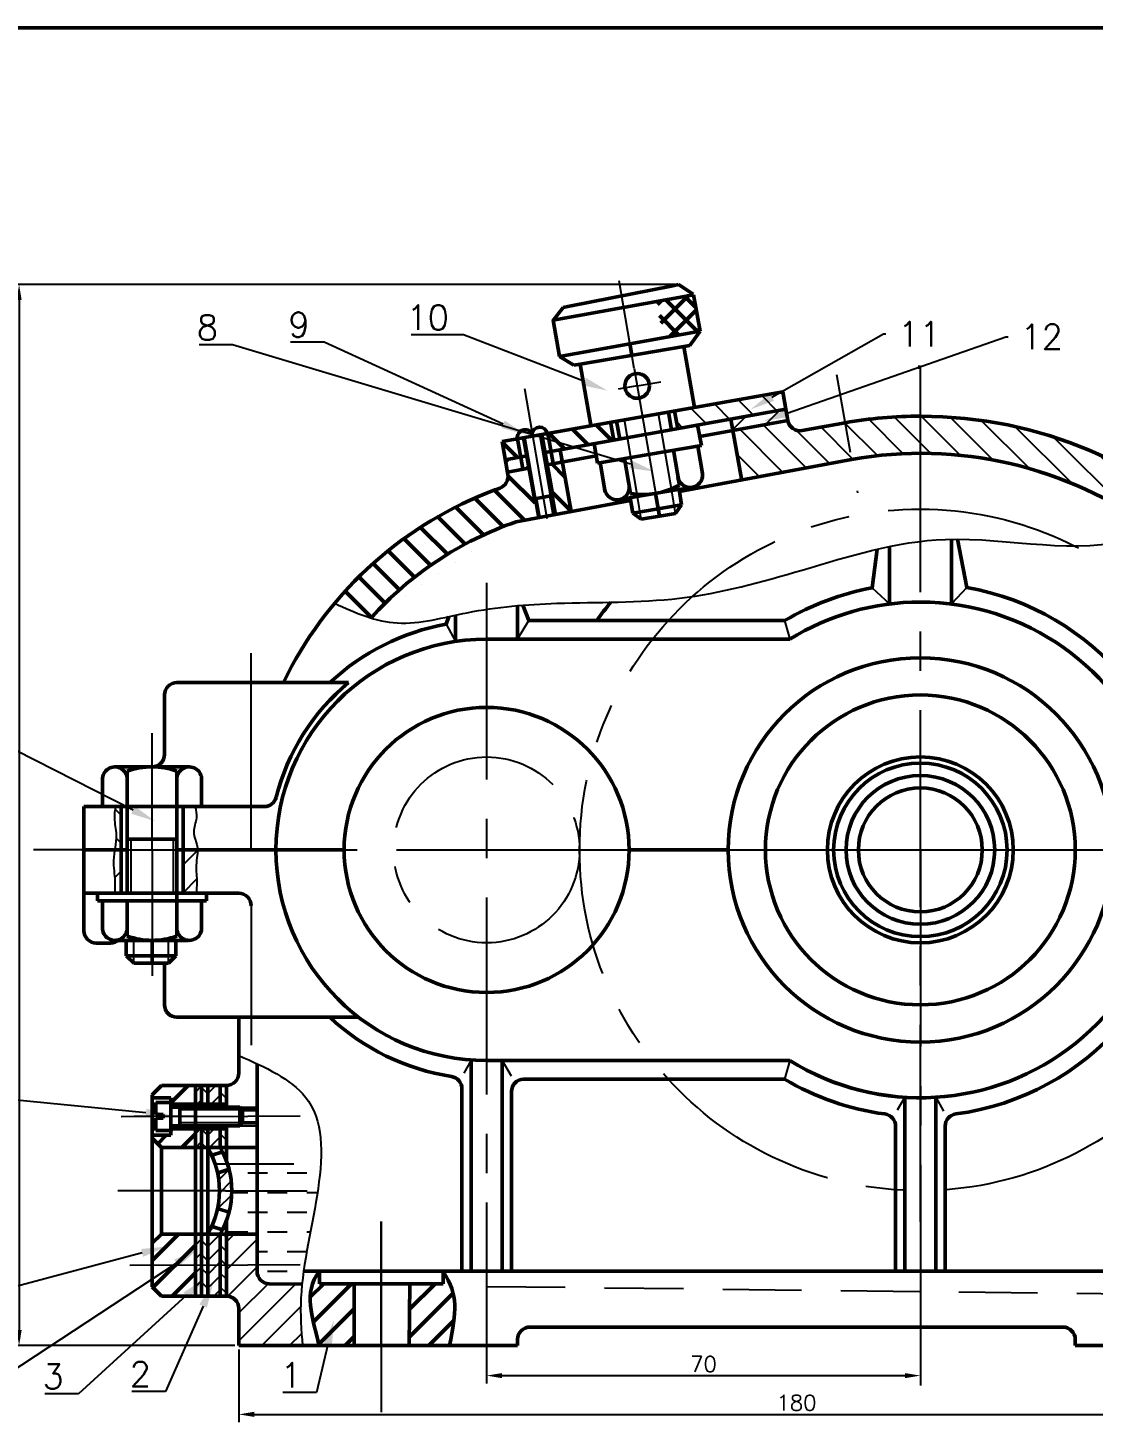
# Model space of a CAD drawing. Header units: millimetres. Extents: x 0 to 3256, y 0 to 1469.
# Drawn here: x 1068.3 to 1240.2, y 625.3 to 850.3 of the extents above; entities that cross this region are included whole.
import ezdxf
from ezdxf import colors
from ezdxf.entities.mleader import LeaderData, LeaderLine
from ezdxf.math import Vec2, Vec3

# ---------------------------------------------------------------- set-up
doc = ezdxf.new("R2010")
doc.units = ezdxf.units.MM
doc.linetypes.add('CENTER', pattern=[50.8, 31.75, -6.35, 6.35, -6.35])
doc.linetypes.add('DASHED', pattern=[19.05, 12.7, -6.35])
doc.layers.add('图层1', color=7, linetype='Continuous', lineweight=50)
doc.layers.add('图层2', color=240, linetype='CENTER')
doc.layers.add('图层3', color=100, linetype='DASHED')
doc.styles.get("Standard").update_dxf_attribs({"font": 'txt', "bigfont": 'gbcbig.shx'})
doc.dimstyles.new('ISO-25', dxfattribs={"dimtxt": 2.5, "dimasz": 2.5, "dimexe": 1.25, "dimexo": 0.625, "dimtad": 1, "dimtxsty": 'Standard', "dimcen": 2.5, "dimadec": 0, "dimazin": 0, "dimtfac": 1, "dimtmove": 0, "dimatfit": 3, "dimfxl": 1, "dimarcsym": 0})
pattern_1 = [(45, (100.4694, -26.6494), (-2.245064, 2.245064), [])]
pattern_2 = [(45, (100.4694, -26.6494), (-1.122532, 1.122532), [])]
pattern_3 = [(135, (100.4694, -26.6494), (-1.122532, -1.122532), [])]
pattern_4 = [(135, (100.4694, -26.6494), (-2.245064, -2.245064), [])]

# ---------------------------------------------------------------- blocks, each defined once
blk = doc.blocks.new('*D7')
at = {"color": 0, "lineweight": -2, "transparency": 16777216}
for p, q in [((1102.3, 637.01), (1102.3, 625.29)), ((1282.3, 637.01), (1282.3, 625.29)), ((1104.8, 626.54), (1279.8, 626.54))]:
    blk.add_line(p, q, dxfattribs=at)
at = {"color": 0, "transparency": 16777216}
for points in [[(1104.8, 626.96), (1104.8, 626.13), (1102.3, 626.54)], [(1279.8, 626.96), (1279.8, 626.13), (1282.3, 626.54)]]:
    blk.add_solid(points, dxfattribs=at)
at = {"layer": 'Defpoints', "color": 0, "transparency": 16777216}
for p in [(1102.3, 637.64), (1282.3, 637.64), (1282.3, 626.54)]:
    blk.add_point(p, dxfattribs=at)
at = {"color": 0, "transparency": 16777216, "insert": (1192.3, 628.42), "char_height": 2.5, "attachment_point": 5}
blk.add_mtext('180', dxfattribs=at)
blk = doc.blocks.new('*D9')
at = {"color": 0, "lineweight": -2, "transparency": 16777216}
for p, q in [((1142.3, 649.01), (1142.3, 631.55)), ((1212.3, 649.01), (1212.3, 631.55)), ((1144.8, 632.8), (1209.8, 632.8))]:
    blk.add_line(p, q, dxfattribs=at)
at = {"color": 0, "transparency": 16777216}
for points in [[(1144.8, 633.21), (1144.8, 632.38), (1142.3, 632.8)], [(1209.8, 633.21), (1209.8, 632.38), (1212.3, 632.8)]]:
    blk.add_solid(points, dxfattribs=at)
at = {"layer": 'Defpoints', "color": 0, "transparency": 16777216}
for p in [(1142.3, 649.64), (1212.3, 649.64), (1212.3, 632.8)]:
    blk.add_point(p, dxfattribs=at)
at = {"color": 0, "transparency": 16777216, "insert": (1177.3, 634.67), "char_height": 2.5, "attachment_point": 5}
blk.add_mtext('70', dxfattribs=at)
blk = doc.blocks.new('*D10')
at = {"color": 0, "lineweight": -2, "transparency": 16777216}
for p, q in [((1172.66, 808.86), (1065.59, 808.86)), ((1066.84, 806.36), (1066.84, 640.14)), ((1101.67, 637.64), (1065.59, 637.64))]:
    blk.add_line(p, q, dxfattribs=at)
at = {"color": 0, "transparency": 16777216}
for points in [[(1066.42, 806.36), (1067.25, 806.36), (1066.84, 808.86)], [(1066.42, 640.14), (1067.25, 640.14), (1066.84, 637.64)]]:
    blk.add_solid(points, dxfattribs=at)
at = {"layer": 'Defpoints', "color": 0, "transparency": 16777216}
for p in [(1173.29, 808.86), (1066.84, 637.64), (1102.3, 637.64)]:
    blk.add_point(p, dxfattribs=at)
at = {"color": 0, "transparency": 16777216, "insert": (1064.96, 723.25), "char_height": 2.5, "attachment_point": 5, "rotation": 90}
blk.add_mtext('170', dxfattribs=at)

msp = doc.modelspace()

# ---------------------------------------------------------------- hatches: boundary and pattern name
h = msp.add_hatch()
h.set_pattern_fill('ANSI31', angle=90)
h.set_pattern_definition(pattern_4)
h.paths.add_polyline_path([(1190.581, 788.75), (1190.097, 791.547), (1172.619, 788.461), (1173.133, 785.606)])
h = msp.add_hatch()
h.set_pattern_fill('ANSI31')
h.set_pattern_definition(pattern_1)
h.paths.add_polyline_path([(1190.581, 788.75), (1181.724, 787.155), (1182.047, 785.317), (1190.893, 786.944)])
h = msp.add_hatch()
h.set_pattern_fill('ANSI31', angle=90)
h.set_pattern_definition(pattern_4)
h.paths.add_polyline_path([(1212.297, 787.636, 0.0436609), (1200.141, 786.572), (1193.226, 785.305, -0.4171777), (1190.895, 786.932), (1190.893, 786.944), (1182.047, 785.317), (1183.447, 777.359), (1201.183, 780.664, -0.0436609), (1212.297, 781.636)])
edge = h.paths.add_edge_path()
edge.add_line((1212.297, 787.636), (1212.297, 781.636))
edge.add_arc((1212.297, 717.636), 64, 53.84532, 90, ccw=False)
edge.add_spline(control_points=[(1250.054, 769.311), (1251.948, 770.231), (1253.776, 771.379), (1255.567, 772.66)], knot_values=[137.4034375, 137.4034375, 137.4034375, 137.4034375, 143.9216236, 143.9216236, 143.9216236, 143.9216236], degree=3, periodic=0)
edge.add_arc((1212.297, 717.636), 70, 51.81925, 90)
h = msp.add_hatch()
h.set_pattern_fill('ANSI31', angle=90)
h.set_pattern_definition([(135, (104.4694, -26.6494), (-2.245064, -2.245064), [])])
edge = h.paths.add_edge_path()
edge.add_line((1083.297, 724.636), (1082.398, 724.636))
edge.add_spline(control_points=[(1082.398, 724.636), (1082.288, 724.021), (1082.079, 722.499), (1082.695, 720.163), (1082.404, 718.446), (1082.276, 717.636)], knot_values=[0.6160798, 0.6160798, 0.6160798, 0.6160798, 2.4750028, 5.2154172, 7.6591436, 7.6591436, 7.6591436, 7.6591436], degree=3, periodic=0)
edge.add_line((1082.276, 717.636), (1083.297, 717.636))
edge.add_line((1083.297, 717.636), (1083.297, 724.636))
h.paths.add_polyline_path([(1095.069, 720.071), (1095.069, 720.071), (1095.07, 720.07)])
h.paths.add_polyline_path([(1095.315, 724.283), (1095.387, 723.93), (1095.384, 723.946), (1095.379, 723.974), (1095.374, 724.002), (1095.369, 724.029), (1095.363, 724.057), (1095.358, 724.084), (1095.352, 724.112), (1095.347, 724.139), (1095.341, 724.167), (1095.335, 724.195), (1095.329, 724.222), (1095.323, 724.25), (1095.316, 724.277)])
h.paths.add_polyline_path([(1095.387, 723.929), (1095.438, 723.577), (1095.437, 723.588), (1095.434, 723.616), (1095.431, 723.643), (1095.427, 723.671), (1095.424, 723.698), (1095.42, 723.726), (1095.416, 723.753), (1095.412, 723.781), (1095.407, 723.809), (1095.403, 723.836), (1095.399, 723.864), (1095.394, 723.891), (1095.389, 723.919)])
h.paths.add_polyline_path([(1095.228, 724.636), (1095.315, 724.283), (1095.31, 724.305), (1095.304, 724.333), (1095.297, 724.36), (1095.291, 724.388), (1095.284, 724.415), (1095.277, 724.443), (1095.271, 724.47), (1095.264, 724.498), (1095.257, 724.526), (1095.25, 724.553), (1095.243, 724.581), (1095.236, 724.608)])
h.paths.add_polyline_path([(1095.438, 723.576), (1095.463, 723.224), (1095.463, 723.23), (1095.462, 723.257), (1095.461, 723.285), (1095.46, 723.312), (1095.458, 723.34), (1095.457, 723.367), (1095.455, 723.395), (1095.453, 723.423), (1095.451, 723.45), (1095.448, 723.478), (1095.446, 723.505), (1095.443, 723.533), (1095.44, 723.56)])
h.paths.add_polyline_path([(1095.616, 717.988), (1095.637, 717.636), (1095.637, 717.664), (1095.636, 717.691), (1095.635, 717.719), (1095.634, 717.746), (1095.633, 717.774), (1095.631, 717.802), (1095.629, 717.829), (1095.628, 717.857), (1095.626, 717.884), (1095.623, 717.912), (1095.621, 717.939), (1095.619, 717.967)])
h.paths.add_polyline_path([(1095.454, 722.871), (1095.407, 722.519), (1095.411, 722.541), (1095.416, 722.568), (1095.42, 722.596), (1095.425, 722.623), (1095.429, 722.651), (1095.433, 722.678), (1095.436, 722.706), (1095.44, 722.734), (1095.443, 722.761), (1095.446, 722.789), (1095.449, 722.816), (1095.452, 722.844)])
h.paths.add_polyline_path([(1095.463, 723.224), (1095.454, 722.871), (1095.456, 722.899), (1095.458, 722.926), (1095.459, 722.954), (1095.461, 722.982), (1095.462, 723.009), (1095.463, 723.037), (1095.463, 723.064), (1095.464, 723.092), (1095.464, 723.119), (1095.464, 723.147), (1095.464, 723.174), (1095.463, 723.202)])
h.paths.add_polyline_path([(1095.563, 718.339), (1095.616, 717.989), (1095.616, 717.994), (1095.613, 718.022), (1095.61, 718.049), (1095.606, 718.077), (1095.603, 718.104), (1095.599, 718.132), (1095.595, 718.159), (1095.591, 718.186), (1095.586, 718.214), (1095.581, 718.241), (1095.576, 718.268), (1095.571, 718.296), (1095.566, 718.323)])
h.paths.add_polyline_path([(1095.407, 722.518), (1095.331, 722.167), (1095.335, 722.183), (1095.342, 722.21), (1095.348, 722.238), (1095.354, 722.265), (1095.361, 722.293), (1095.367, 722.32), (1095.373, 722.348), (1095.379, 722.376), (1095.385, 722.403), (1095.39, 722.431), (1095.396, 722.458), (1095.401, 722.486), (1095.406, 722.513)])
h.paths.add_polyline_path([(1095.476, 718.688), (1095.562, 718.34), (1095.56, 718.35), (1095.555, 718.378), (1095.549, 718.405), (1095.542, 718.432), (1095.536, 718.459), (1095.529, 718.487), (1095.523, 718.514), (1095.516, 718.541), (1095.509, 718.568), (1095.502, 718.596), (1095.494, 718.623), (1095.487, 718.65), (1095.479, 718.677)])
h.paths.add_polyline_path([(1095.331, 722.166), (1095.24, 721.815), (1095.243, 721.826), (1095.25, 721.853), (1095.257, 721.881), (1095.265, 721.908), (1095.272, 721.935), (1095.279, 721.963), (1095.286, 721.99), (1095.293, 722.018), (1095.301, 722.045), (1095.308, 722.073), (1095.315, 722.1), (1095.321, 722.128), (1095.328, 722.155)])
h.paths.add_polyline_path([(1095.369, 719.034), (1095.476, 718.689), (1095.471, 718.704), (1095.463, 718.731), (1095.455, 718.758), (1095.447, 718.786), (1095.439, 718.813), (1095.431, 718.84), (1095.423, 718.867), (1095.414, 718.894), (1095.406, 718.921), (1095.397, 718.948), (1095.388, 718.975), (1095.38, 719.002), (1095.371, 719.029)])
h.paths.add_polyline_path([(1095.149, 721.464), (1095.149, 721.463), (1095.149, 721.464)])
h.paths.add_polyline_path([(1095.332, 719.149), (1095.369, 719.036), (1095.362, 719.056), (1095.353, 719.083), (1095.345, 719.11), (1095.336, 719.137)])
h.paths.add_polyline_path([(1095.026, 720.765), (1095.026, 720.759), (1095.026, 720.765), (1095.026, 720.765)])
h.paths.add_polyline_path([(1095.152, 719.726), (1095.152, 719.726), (1095.152, 719.725)])
h.paths.add_polyline_path([(1095.023, 720.418), (1095.023, 720.417), (1095.023, 720.417)])
h = msp.add_hatch()
h.set_pattern_fill('ANSI31')
h.set_pattern_definition([(45, (104.4694, -26.6494), (-2.245064, 2.245064), [])])
edge = h.paths.add_edge_path()
edge.add_spline(control_points=[(1095.392, 710.636), (1095.467, 711.215), (1095.622, 712.725), (1095.24, 715.054), (1095.652, 716.825), (1095.637, 717.636)], knot_values=[7.6203163, 7.6203163, 7.6203163, 7.6203163, 9.3639012, 12.1706756, 14.6253814, 14.6253814, 14.6253814, 14.6253814], degree=3, periodic=0)
edge.add_line((1095.637, 717.636), (1093.297, 717.636))
edge.add_line((1093.297, 717.636), (1093.297, 710.636))
edge.add_line((1093.297, 710.636), (1095.392, 710.636))
edge = h.paths.add_edge_path()
edge.add_line((1083.297, 717.636), (1082.276, 717.636))
edge.add_spline(control_points=[(1082.276, 717.636), (1082.188, 717.075), (1081.937, 715.377), (1082.385, 713.041), (1082.282, 711.268), (1082.23, 710.636)], knot_values=[7.6591436, 7.6591436, 7.6591436, 7.6591436, 9.3511953, 12.7769819, 14.6761156, 14.6761156, 14.6761156, 14.6761156], degree=3, periodic=0)
edge.add_line((1082.23, 710.636), (1083.297, 710.636))
edge.add_line((1083.297, 710.636), (1083.297, 717.636))
h = msp.add_hatch()
h.set_pattern_fill('ANSI31', scale=0.5)
h.set_pattern_definition(pattern_2)
h.paths.add_polyline_path([(1096.297, 679.635), (1095.297, 679.635), (1095.297, 676.619), (1096.297, 676.619)])
h.paths.add_polyline_path([(1096.297, 676.619), (1095.297, 676.619), (1095.297, 676.119), (1096.297, 676.119)])
h.paths.add_polyline_path([(1096.297, 673.119), (1095.297, 673.119), (1095.297, 672.619), (1096.297, 672.619)])
h.paths.add_polyline_path([(1096.297, 672.619), (1095.297, 672.619), (1095.297, 669.635), (1096.297, 669.635)])
h.paths.add_polyline_path([(1099.297, 679.635), (1097.297, 679.635), (1097.297, 676.619), (1099.297, 676.619)])
h.paths.add_polyline_path([(1099.297, 676.619), (1097.297, 676.619), (1097.297, 676.119), (1099.297, 676.119)])
h.paths.add_polyline_path([(1099.297, 673.119), (1097.297, 673.119), (1097.297, 672.619), (1099.297, 672.619)])
h.paths.add_polyline_path([(1099.297, 672.619), (1097.297, 672.619), (1097.297, 669.635), (1099.297, 669.635)])
h = msp.add_hatch()
h.set_pattern_fill('ANSI31', scale=0.5, angle=90)
h.set_pattern_definition(pattern_3)
h.paths.add_polyline_path([(1097.297, 679.635), (1096.297, 679.635), (1096.297, 676.619), (1097.297, 676.619)])
h.paths.add_polyline_path([(1097.297, 676.619), (1096.297, 676.619), (1096.297, 676.119), (1097.297, 676.119)])
h.paths.add_polyline_path([(1097.297, 673.119), (1096.297, 673.119), (1096.297, 672.619), (1097.297, 672.619)])
h.paths.add_polyline_path([(1097.297, 672.619), (1096.297, 672.619), (1096.297, 669.635), (1097.297, 669.635)])
h.paths.add_polyline_path([(1100.297, 672.619), (1099.297, 672.619), (1099.297, 669.635), (1100.297, 669.635)])
h.paths.add_polyline_path([(1100.297, 673.119), (1099.297, 673.119), (1099.297, 672.619), (1100.297, 672.619)])
h.paths.add_polyline_path([(1100.297, 679.635), (1099.297, 679.635), (1099.297, 676.619), (1100.297, 676.619)])
h.paths.add_polyline_path([(1100.297, 676.619), (1099.297, 676.619), (1099.297, 676.119), (1100.297, 676.119)])
h = msp.add_hatch()
h.set_pattern_fill('ANSI31', scale=0.5)
h.set_pattern_definition(pattern_2)
h.paths.add_polyline_path([(1099.297, 655.635, 0.0143529), (1099.678, 656.343), (1098.022, 656.883), (1097.947, 656.908, -0.02553), (1097.297, 655.635), (1097.297, 645.635), (1099.297, 645.635)])
h.paths.add_polyline_path([(1100.731, 666.123), (1098.951, 665.542), (1098.873, 665.516, -0.0518595), (1099.172, 662.635), (1100.129, 662.635), (1101.172, 662.635, 0.0630257)])
h.paths.add_polyline_path([(1101.172, 662.635), (1100.129, 662.635), (1099.172, 662.635, -0.0517468), (1098.874, 659.761), (1098.952, 659.735), (1100.733, 659.154, 0.0629056)])
h = msp.add_hatch()
h.set_pattern_fill('DASH')
h.set_pattern_definition([(0, (100.4694, -26.6494), (3.175, 3.175), [3.175, -3.175])])
edge = h.paths.add_edge_path()
edge.add_spline(control_points=[(1112.756, 649.636), (1113.574, 655.445), (1115.188, 661.587), (1115.522, 667.001)], knot_values=[26.39871, 26.39871, 26.39871, 26.39871, 42.4174559, 42.4174559, 42.4174559, 42.4174559], degree=3, periodic=0)
edge.add_line((1115.522, 667.001), (1105.257, 667.001))
edge.add_line((1105.257, 667.001), (1105.243, 649.614))
edge.add_arc((1107.243, 649.613), 2, 179.95505, 269.33012)
edge.add_line((1107.22, 647.613), (1112.498, 647.551))
edge.add_spline(control_points=[(1112.498, 647.551), (1112.57, 648.24), (1112.657, 648.935), (1112.756, 649.636)], knot_values=[42.4174559, 42.4174559, 42.4174559, 42.4174559, 44.3490328, 44.3490328, 44.3490328, 44.3490328], degree=3, periodic=0)
h.paths.add_polyline_path([(1105.253, 662.635), (1101.172, 662.635, -0.0891232), (1100.297, 657.762), (1100.297, 655.635), (1105.248, 655.635)])
h.paths.add_polyline_path([(1105.257, 667.001), (1100.474, 667.001, -0.0110404), (1100.654, 666.41), (1100.746, 666.128), (1100.731, 666.123, -0.0630257), (1101.172, 662.635), (1105.253, 662.635)])
h = msp.add_hatch()
h.set_pattern_fill('ANSI31', scale=0.5, angle=90)
h.set_pattern_definition(pattern_3)
h.paths.add_polyline_path([(1100.297, 657.762, -0.0420361), (1099.297, 655.635), (1099.297, 645.635), (1100.297, 645.635)])
h = msp.add_hatch()
h.set_pattern_fill('ANSI31', scale=0.5)
h.set_pattern_definition(pattern_2)
h.paths.add_polyline_path([(1096.297, 655.635), (1095.297, 655.635), (1095.297, 650.635), (1096.297, 650.64)])
h.paths.add_polyline_path([(1096.297, 650.64), (1095.297, 650.635), (1095.297, 645.635), (1096.297, 645.635)])
h = msp.add_hatch()
h.set_pattern_fill('ANSI31', scale=0.5, angle=90)
h.set_pattern_definition(pattern_3)
h.paths.add_polyline_path([(1097.297, 655.635), (1096.297, 655.635), (1096.297, 650.64), (1097.297, 650.644)])
h.paths.add_polyline_path([(1097.297, 650.644), (1096.297, 650.64), (1096.297, 645.635), (1097.297, 645.635)])
h = msp.add_hatch()
h.set_pattern_fill('ANSI31')
h.set_pattern_definition(pattern_1)
edge = h.paths.add_edge_path()
edge.add_line((1105.244, 650.677), (1100.297, 650.656))
edge.add_line((1100.297, 650.656), (1100.297, 645.635))
edge.add_arc((1100.297, 643.635), 2, 0, 90, ccw=False)
edge.add_line((1102.297, 643.635), (1102.297, 640.636))
edge.add_line((1102.297, 640.636), (1102.297, 637.636))
edge.add_line((1102.297, 637.636), (1112.578, 637.636))
edge.add_spline(control_points=[(1112.578, 637.636), (1112.353, 640.13), (1112.141, 643.35), (1112.419, 646.794), (1112.498, 647.551)], knot_values=[44.3490328, 44.3490328, 44.3490328, 44.3490328, 51.9895216, 54.1112462, 54.1112462, 54.1112462, 54.1112462], degree=3, periodic=0)
edge.add_line((1112.498, 647.551), (1107.22, 647.613))
edge.add_arc((1107.243, 649.613), 2, 179.95505, 269.33012, ccw=False)
edge.add_line((1105.243, 649.614), (1105.244, 650.677))
h.paths.add_polyline_path([(1105.248, 655.635), (1100.297, 655.635), (1100.297, 650.656), (1105.244, 650.677)])
at = {"layer": '图层1'}
h = msp.add_hatch(dxfattribs=at)
h.set_pattern_fill('ANSI37', scale=0.8, angle=90)
h.set_pattern_definition([(135, (100.4694, -26.6494), (-1.796051, -1.796051), []), (225, (100.4694, -26.6494), (1.796051, -1.796051), [])])
h.paths.add_polyline_path([(1175.677, 807.236), (1169.773, 806.17), (1170.833, 800.264), (1176.738, 801.331)])
h = msp.add_hatch(dxfattribs=at)
h.set_pattern_fill('ANSI31', angle=90)
h.set_pattern_definition(pattern_4)
h.paths.add_polyline_path([(1147.262, 783.984), (1144.8, 783.549), (1145.311, 780.593), (1147.78, 781.038)])
h.paths.add_polyline_path([(1152.701, 781.925), (1162.813, 783.747), (1162.28, 786.636), (1152.186, 784.853)])
h.paths.add_polyline_path([(1152.957, 774.835), (1153.502, 771.781), (1155.919, 772.231), (1154.508, 780.251), (1152.071, 779.803)])
edge = h.paths.add_edge_path()
edge.add_line((1147.041, 770.577), (1150.547, 771.23))
edge.add_line((1150.547, 771.23), (1150.006, 774.299))
edge.add_line((1150.006, 774.299), (1149.13, 779.262))
edge.add_line((1149.13, 779.262), (1145.651, 778.622))
edge.add_line((1145.651, 778.622), (1145.718, 778.239))
edge.add_arc((1143.747, 777.899), 2, -70.32302, 9.8031, ccw=False)
edge.add_arc((1165.297, 717.636), 62, 109.67698, 111.77531)
edge.add_arc((1165.297, 717.636), 62, 111.77531, 140.03742)
edge.add_spline(control_points=[(1117.776, 757.458), (1119.716, 756.512), (1121.663, 755.651), (1123.637, 755.059)], knot_values=[2.8981375, 2.8981375, 2.8981375, 2.8981375, 9.1488039, 9.1488039, 9.1488039, 9.1488039], degree=3, periodic=0)
edge.add_arc((1165.297, 717.636), 56, 109.02525, 138.06619, ccw=False)
h = msp.add_hatch(dxfattribs=at)
h.set_pattern_fill('ANSI31')
h.set_pattern_definition(pattern_1)
h.paths.add_polyline_path([(1145.311, 780.593), (1145.651, 778.622), (1149.13, 779.262), (1148.785, 781.219)])
h.paths.add_polyline_path([(1153.042, 779.982), (1154.508, 780.251), (1154.168, 782.189), (1152.701, 781.925)])
h = msp.add_hatch(dxfattribs=at)
h.set_pattern_fill('ANSI31')
h.set_pattern_definition(pattern_1)
h.paths.add_polyline_path([(1089.797, 679.635), (1088.298, 678.137), (1088.299, 677.606), (1091.301, 677.606), (1091.301, 676.619), (1095.297, 676.619), (1095.297, 679.635)])
h = msp.add_hatch(dxfattribs=at)
h.set_pattern_fill('ANSI31')
h.set_pattern_definition(pattern_1)
h.paths.add_polyline_path([(1095.297, 655.635), (1089.797, 655.635), (1088.321, 654.16), (1088.324, 650.606), (1095.297, 650.635)])
h.paths.add_polyline_path([(1095.297, 650.635), (1088.324, 650.606), (1088.329, 647.135), (1089.829, 645.635), (1095.297, 645.635)])
h.paths.add_polyline_path([(1095.297, 672.619), (1091.301, 672.619), (1091.301, 671.606), (1088.304, 671.606), (1088.305, 671.127), (1089.797, 669.635), (1095.297, 669.635)])
h = msp.add_hatch(dxfattribs=at)
h.set_pattern_fill('ANSI31')
h.set_pattern_definition(pattern_1)
edge = h.paths.add_edge_path()
edge.add_line((1120.925, 647.636), (1115.297, 647.636))
edge.add_line((1115.297, 647.636), (1115.297, 649.636))
edge.add_spline(control_points=[(1115.297, 649.636), (1112.614, 646.027), (1114.217, 642.539), (1115.224, 637.636)], knot_values=[0, 0, 0, 0, 0.8196366, 0.8196366, 0.8196366, 0.8196366], degree=3, periodic=0)
edge.add_line((1115.224, 637.636), (1120.925, 637.636))
edge.add_line((1120.925, 637.636), (1120.925, 647.636))
edge = h.paths.add_edge_path()
edge.add_line((1129.797, 637.636), (1136.316, 637.636))
edge.add_spline(control_points=[(1136.316, 637.636), (1137.361, 643.252), (1137.824, 645.647), (1135.297, 649.636)], knot_values=[0, 0, 0, 0, 0.8575959, 0.8575959, 0.8575959, 0.8575959], degree=3, periodic=0)
edge.add_line((1135.297, 649.636), (1135.297, 647.636))
edge.add_line((1135.297, 647.636), (1129.925, 647.636))
edge.add_line((1129.925, 647.636), (1129.797, 637.636))

# ---------------------------------------------------------------- linework, layer by layer
at = {"color": 7}
for p, q in [((1150.247, 774.342), (1148.493, 784.201)), ((1149.724, 784.419), (1151.201, 784.679)), ((1152.608, 774.771), (1150.856, 784.619)), ((1150.006, 774.299), (1150.547, 771.23)), ((1152.957, 774.835), (1153.502, 771.781)), ((1084.897, 719.354), (1084.895, 710.636)), ((1091.697, 719.354), (1091.697, 710.636)), ((1085.33, 699.336), (1085.33, 703.036)), ((1090.93, 699.336), (1090.93, 703.036)), ((1102.901, 675.669), (1092.801, 675.669)), ((1102.451, 676.119), (1105.264, 676.119)), ((1102.901, 673.569), (1092.801, 673.569)), ((1102.451, 673.119), (1105.262, 673.119))]:
    msp.add_line(p, q, dxfattribs=at)
for points, knots in [([(1117.776, 757.458), (1121.09, 755.842), (1127.992, 753.014), (1140.226, 756.582), (1155.314, 757.794), (1173.716, 757.294), (1194.343, 762.974), (1218.132, 770.559), (1241.277, 763.98), (1252.8, 770.68), (1255.567, 772.66)], [2.8981375, 2.8981375, 2.8981375, 2.8981375, 13.5771225, 24.9797129, 39.5058331, 59.3362029, 79.6626079, 103.3023448, 133.848922, 143.9216236, 143.9216236, 143.9216236, 143.9216236]), ([(1082.398, 724.636), (1082.288, 724.021), (1082.079, 722.499), (1082.843, 719.602), (1081.781, 716.191), (1082.385, 713.041), (1082.282, 711.268), (1082.23, 710.636)], [0.6160798, 0.6160798, 0.6160798, 0.6160798, 2.4750028, 5.2154172, 9.3511953, 12.7769819, 14.6761156, 14.6761156, 14.6761156, 14.6761156]), ([(1095.228, 724.636), (1095.389, 724.02), (1095.662, 722.643), (1094.633, 720.499), (1095.98, 718.031), (1095.206, 715.261), (1095.622, 712.725), (1095.467, 711.215), (1095.392, 710.636)], [0.4830839, 0.4830839, 0.4830839, 0.4830839, 2.3497485, 4.6601585, 6.9989835, 10.0750221, 12.8817965, 14.6253814, 14.6253814, 14.6253814, 14.6253814]), ([(1102.297, 684.433), (1106.592, 682.599), (1121.255, 675.779), (1111.48, 653.363), (1112.353, 640.13), (1112.578, 637.636)], [1.2547024, 1.2547024, 1.2547024, 1.2547024, 13.9965776, 46.4707573, 54.1112462, 54.1112462, 54.1112462, 54.1112462])]:
    msp.add_open_spline(points, degree=3, knots=knots, dxfattribs=at)
at = {"layer": '图层1', "color": 7}
for p, q in [((1763.733, 850.294), (922.733, 850.294)), ((1172.326, 808.669), (1155.651, 805.359)), ((1172.326, 808.669), (1173.289, 808.86)), ((1173.289, 808.86), (1175.632, 807.314)), ((1175.677, 807.236), (1153.043, 803.149)), ((1176.738, 801.331), (1175.677, 807.236)), ((1154.652, 805.161), (1152.995, 803.033)), ((1155.651, 805.359), (1154.652, 805.161)), ((1153.043, 803.149), (1154.066, 797.237)), ((1153.043, 803.149), (1153.083, 803.146)), ((1154.066, 797.237), (1176.738, 801.331)), ((1175.102, 799.049), (1176.738, 801.331)), ((1174.135, 798.883), (1157.379, 796.014)), ((1165.739, 797.446), (1165.398, 799.416)), ((1174.135, 798.883), (1175.102, 799.049)), ((1175.819, 789.026), (1174.135, 798.883)), ((1156.375, 795.842), (1154.066, 797.237)), ((1157.379, 796.014), (1156.375, 795.842)), ((1157.379, 796.014), (1159.113, 786.166)), ((1144.8, 783.549), (1190.097, 791.547)), ((1190.097, 791.547), (1190.581, 788.75)), ((1151.724, 781.749), (1190.581, 788.75)), ((1171.634, 788.287), (1172.149, 785.429)), ((1172.619, 788.461), (1173.133, 785.603)), ((1190.581, 788.75), (1190.893, 786.944)), ((1159.113, 786.166), (1159.129, 786.079)), ((1162.268, 786.7), (1162.808, 783.771)), ((1163.256, 786.853), (1163.796, 783.924)), ((1176.95, 782.901), (1176.344, 786.185)), ((1176.686, 784.331), (1190.893, 786.944)), ((1181.724, 787.155), (1183.476, 777.196)), ((1190.893, 786.944), (1190.895, 786.932)), ((1200.141, 786.572), (1193.226, 785.305)), ((1144.8, 783.549), (1145.718, 778.239)), ((1147.262, 783.984), (1148.118, 779.112)), ((1150.006, 774.299), (1148.265, 784.161)), ((1151.201, 784.679), (1152.186, 784.853)), ((1151.201, 784.679), (1152.957, 774.835)), ((1152.186, 784.853), (1153.042, 779.982)), ((1159.64, 783.175), (1160.189, 780.06)), ((1145.311, 780.593), (1148.785, 781.219)), ((1152.071, 779.803), (1159.978, 781.257)), ((1154.168, 782.189), (1155.919, 772.231)), ((1160.189, 780.06), (1176.95, 782.901)), ((1164.555, 780.8), (1165.51, 775.167)), ((1172.443, 782.137), (1173.398, 776.504)), ((1177.136, 778.37), (1176.378, 782.804)), ((1145.651, 778.622), (1149.13, 779.262)), ((1161.365, 775.703), (1160.619, 780.132)), ((1173.401, 775.488), (1201.183, 780.664)), ((1173.398, 776.504), (1173.178, 777.799)), ((1147.041, 770.577), (1165.535, 774.022)), ((1152.957, 774.835), (1150.006, 774.299)), ((1150.247, 774.342), (1150.793, 771.276)), ((1151.428, 774.557), (1152.608, 774.771)), ((1152.608, 774.771), (1153.152, 771.715)), ((1165.461, 774.462), (1163.489, 774.128)), ((1165.625, 774.49), (1163.653, 774.156)), ((1165.461, 774.462), (1165.625, 774.49)), ((1165.461, 774.462), (1165.878, 771.997)), ((1165.625, 774.49), (1173.513, 775.827)), ((1169.569, 775.159), (1170.187, 771.511)), ((1169.632, 774.786), (1169.653, 774.79)), ((1173.348, 775.799), (1175.32, 776.134)), ((1173.766, 773.334), (1173.348, 775.799)), ((1165.878, 771.997), (1173.766, 773.334)), ((1165.878, 771.997), (1167.262, 771.015)), ((1170.187, 771.511), (1172.783, 771.951)), ((1173.766, 773.334), (1172.783, 771.951)), ((1170.187, 771.511), (1167.262, 771.015)), ((1217.297, 757.558), (1217.297, 767.665)), ((1218.271, 767.784), (1219.802, 759.976)), ((1205.351, 766.168), (1204.54, 759.931)), ((1207.297, 757.558), (1207.297, 766.594)), ((1147.297, 756.806), (1147.297, 757.063)), ((1147.297, 751.636), (1147.297, 756.806)), ((1148.156, 757.135), (1149.093, 754.636)), ((1207.297, 757.558), (1207.297, 757.558)), ((1207.297, 757.558), (1207.297, 757.322)), ((1217.297, 757.558), (1217.297, 757.322)), ((1136.202, 755.29), (1135.748, 754.052)), ((1137.297, 751.544), (1137.297, 755.529)), ((1149.093, 754.636), (1190.388, 754.636)), ((1137.297, 751.544), (1137.297, 751.266)), ((1142.297, 751.636), (1191.225, 751.636)), ((1090.297, 733.036), (1090.297, 742.636)), ((1092.297, 744.636), (1120.026, 744.636)), ((1080.299, 729.128), (1080.304, 724.636)), ((1084.297, 731.036), (1082.297, 731.036)), ((1084.297, 731.036), (1092.297, 731.036)), ((1084.297, 724.636), (1084.297, 730.35)), ((1088.297, 731.036), (1088.297, 731.036)), ((1092.297, 731.036), (1094.297, 731.036)), ((1092.297, 730.35), (1092.297, 724.636)), ((1096.294, 729.135), (1096.288, 724.636)), ((1077.297, 724.636), (1106.408, 724.636)), ((1077.297, 724.636), (1077.297, 710.636)), ((1080.304, 724.636), (1081.297, 724.636)), ((1083.297, 724.636), (1083.297, 710.636)), ((1084.297, 717.636), (1084.297, 724.636)), ((1092.297, 724.636), (1092.297, 710.636)), ((1093.297, 724.636), (1093.297, 710.636)), ((1084.297, 719.354), (1092.297, 719.354)), ((1077.297, 717.636), (1084.297, 717.636)), ((1081.297, 717.636), (1084.297, 717.636)), ((1084.297, 717.636), (1084.297, 710.636)), ((1091.637, 717.636), (1091.697, 717.636)), ((1095.637, 717.636), (1092.297, 717.636)), ((1092.297, 717.636), (1104.297, 717.636)), ((1095.637, 717.636), (1104.297, 717.636)), ((1119.297, 717.636), (1104.297, 717.636)), ((1165.297, 717.636), (1181.297, 717.636)), ((1077.297, 710.636), (1102.297, 710.636)), ((1077.297, 710.636), (1077.297, 704.597)), ((1077.297, 710.597), (1077.297, 704.597)), ((1079.497, 709.436), (1079.497, 710.636)), ((1081.297, 710.636), (1079.497, 710.636)), ((1097.097, 709.436), (1079.497, 709.436)), ((1080.299, 704.944), (1080.304, 709.436)), ((1080.304, 710.636), (1081.297, 710.636)), ((1084.297, 709.436), (1084.297, 703.722)), ((1092.297, 710.636), (1092.297, 703.722)), ((1096.294, 704.937), (1096.288, 709.436)), ((1097.097, 710.636), (1097.097, 709.436)), ((1092.297, 703.722), (1092.297, 705.036)), ((1079.297, 702.597), (1081.588, 702.597)), ((1084.13, 703.036), (1082.13, 703.036)), ((1084.297, 703.036), (1082.297, 703.036)), ((1084.13, 703.036), (1084.297, 703.036)), ((1084.13, 703.036), (1084.13, 700.536)), ((1084.297, 703.036), (1092.297, 703.036)), ((1088.297, 703.036), (1088.297, 699.336)), ((1092.13, 703.036), (1094.13, 703.036)), ((1092.13, 700.536), (1092.13, 703.036)), ((1084.13, 700.536), (1092.13, 700.536)), ((1084.13, 700.536), (1085.33, 699.336)), ((1092.13, 700.536), (1090.93, 699.336)), ((1088.297, 699.336), (1085.33, 699.336)), ((1088.297, 699.336), (1090.93, 699.336)), ((1090.297, 699.336), (1090.297, 692.636)), ((1092.297, 690.636), (1121.633, 690.636)), ((1102.297, 684.433), (1102.297, 690.636)), ((1102.297, 684.433), (1102.297, 681.635)), ((1105.27, 683.117), (1105.243, 649.614)), ((1139.797, 680.72), (1139.797, 683.728)), ((1142.297, 683.636), (1191.225, 683.636)), ((1144.797, 680.636), (1144.797, 683.636)), ((1088.297, 678.135), (1089.797, 679.635)), ((1095.297, 679.635), (1089.797, 679.635)), ((1096.297, 679.635), (1095.297, 679.635)), ((1095.297, 679.635), (1095.297, 645.635)), ((1097.297, 679.635), (1096.297, 679.635)), ((1096.297, 679.635), (1096.297, 676.119)), ((1099.297, 679.635), (1097.297, 679.635)), ((1097.297, 679.635), (1097.297, 676.119)), ((1100.297, 679.635), (1099.297, 679.635)), ((1099.297, 679.635), (1099.297, 676.119)), ((1100.297, 679.635), (1100.297, 679.635)), ((1100.297, 679.635), (1100.297, 676.119)), ((1139.797, 649.636), (1139.797, 680.72)), ((1144.797, 649.636), (1144.797, 680.636)), ((1148.297, 680.636), (1190.388, 680.636)), ((1088.298, 678.137), (1088.324, 650.606)), ((1088.301, 674.606), (1088.301, 677.606)), ((1088.301, 677.606), (1091.301, 677.606)), ((1091.301, 677.606), (1091.301, 671.606)), ((1138.302, 649.841), (1138.302, 679.099)), ((1146.297, 649.636), (1146.297, 678.636)), ((1209.797, 674.709), (1209.797, 677.714)), ((1214.797, 674.709), (1214.797, 677.714)), ((1091.301, 676.869), (1088.901, 676.869)), ((1088.901, 676.869), (1088.901, 674.919)), ((1091.301, 676.619), (1091.301, 676.869)), ((1091.301, 676.619), (1095.297, 676.619)), ((1091.301, 674.619), (1091.301, 676.119)), ((1091.301, 676.119), (1092.801, 676.119)), ((1092.801, 676.119), (1092.801, 673.119)), ((1092.801, 676.119), (1102.451, 676.119)), ((1095.297, 676.619), (1100.297, 676.619)), ((1102.451, 676.119), (1102.901, 675.669)), ((1102.451, 676.119), (1102.451, 673.119)), ((1102.901, 675.669), (1102.901, 673.569)), ((1102.901, 675.669), (1105.264, 675.669)), ((1088.901, 674.919), (1090.101, 674.919)), ((1090.101, 674.319), (1088.901, 674.319)), ((1088.901, 674.319), (1088.901, 672.369)), ((1090.101, 674.919), (1090.101, 674.319)), ((1092.801, 673.119), (1091.301, 673.119)), ((1102.451, 673.119), (1092.801, 673.119)), ((1096.297, 673.119), (1096.297, 645.635)), ((1097.297, 673.119), (1097.297, 645.635)), ((1099.297, 673.119), (1099.297, 669.635)), ((1100.297, 673.119), (1100.297, 667.509)), ((1102.451, 673.119), (1102.901, 673.569)), ((1102.901, 673.569), (1105.262, 673.569)), ((1208.297, 649.636), (1208.297, 673.038)), ((1209.797, 649.636), (1209.797, 674.709)), ((1214.797, 649.636), (1214.797, 674.709)), ((1216.297, 649.636), (1216.297, 673.038)), ((1091.301, 671.606), (1088.301, 671.606)), ((1089.797, 669.635), (1088.305, 671.127)), ((1088.901, 672.369), (1091.301, 672.369)), ((1091.301, 672.619), (1095.297, 672.619)), ((1095.297, 672.619), (1100.297, 672.619)), ((1095.297, 669.635), (1089.797, 669.635)), ((1089.797, 669.635), (1089.797, 655.635)), ((1105.253, 669.635), (1095.297, 669.635)), ((1098.021, 668.387), (1097.947, 668.363)), ((1098.021, 668.387), (1099.678, 668.929)), ((1098.487, 666.962), (1098.474, 667.001)), ((1098.951, 665.542), (1100.759, 666.132)), ((1100.283, 667.545), (1100.746, 666.128)), ((1100.31, 667.51), (1100.297, 667.55)), ((1098.951, 665.542), (1098.873, 665.516)), ((1098.952, 659.735), (1098.874, 659.761)), ((1098.952, 659.735), (1100.733, 659.154)), ((1100.297, 657.762), (1100.297, 645.635)), ((1089.797, 655.635), (1088.321, 654.16)), ((1089.797, 655.635), (1095.297, 655.635)), ((1105.253, 655.635), (1095.297, 655.635)), ((1098.022, 656.883), (1097.947, 656.908)), ((1098.022, 656.883), (1099.678, 656.343)), ((1099.297, 655.635), (1099.297, 645.635)), ((1088.324, 650.606), (1088.329, 647.135)), ((1112.756, 649.636), (1253.357, 649.636)), ((1135.297, 649.636), (1115.297, 649.636)), ((1115.297, 649.636), (1115.297, 647.636)), ((1135.297, 647.636), (1135.297, 649.636)), ((1138.302, 649.841), (1138.302, 649.636)), ((1088.329, 647.135), (1089.829, 645.635)), ((1107.22, 647.613), (1112.498, 647.551)), ((1115.297, 647.636), (1125.297, 647.636)), ((1129.925, 647.635), (1120.925, 647.635)), ((1120.925, 647.635), (1120.925, 637.636)), ((1125.297, 647.636), (1135.297, 647.636)), ((1129.797, 637.636), (1129.925, 647.635)), ((1089.829, 645.635), (1095.329, 645.635)), ((1095.297, 645.635), (1096.297, 645.635)), ((1096.297, 645.635), (1097.297, 645.635)), ((1097.297, 645.635), (1099.297, 645.635)), ((1099.297, 645.635), (1100.297, 645.635)), ((1100.297, 645.635), (1100.297, 645.635)), ((1102.297, 643.635), (1102.297, 640.636)), ((1102.297, 637.636), (1102.297, 640.636)), ((1149.297, 640.636), (1235.297, 640.636)), ((1149.297, 640.636), (1235.297, 640.636)), ((1147.297, 637.636), (1102.297, 637.636)), ((1125.297, 637.636), (1129.797, 637.636)), ((1147.297, 638.636), (1147.297, 637.636)), ((1237.297, 638.636), (1237.297, 637.636)), ((1282.297, 637.636), (1237.297, 637.636))]:
    msp.add_line(p, q, dxfattribs=at)
for centre, radius in [((1166.589, 792.524), 2), ((1212.297, 717.636), 31), ((1212.297, 717.636), 25), ((1142.297, 717.636), 23), ((1212.297, 717.636), 15), ((1212.297, 717.636), 14), ((1212.297, 717.636), 12), ((1212.297, 717.636), 10)]:
    msp.add_circle(centre, radius, dxfattribs=at)
for centre, radius, start, end in [((1212.297, 717.636), 77.894, 90, 90.24403), ((1212.297, 717.636), 70, 90, 100), ((1212.297, 717.636), 70, 0, 90), ((1148.493, 784.201), 1.25, 26.27473, 190.01336), ((1150.856, 784.619), 1.25, 10.01336, 173.75198), ((1192.866, 787.273), 2, 189.8031, 280.38233), ((1148.493, 784.201), 1.25, 8.7632, 10.843), ((1212.297, 717.636), 64, 53.84532, 100), ((1175.15, 778.133), 2, 189.62221, 12.60567), ((1143.747, 777.899), 2, 289.67698, 9.8031), ((1163.319, 776.128), 2, 186.86488, 9.62221), ((1167.563, 786.99), 12, 260.15099, 299.09343), ((1165.297, 717.636), 62, 111.77531, 154.18391), ((1165.297, 717.636), 62, 109.67698, 111.77531), ((1169.703, 774.37), 2, 33.20039, 37.37289), ((1165.297, 717.636), 56, 109.02525, 138.06619), ((1212.297, 717.636), 43, 100.39157, 120.63115), ((1212.297, 717.636), 43, 0, 79.94831), ((1212.297, 717.636), 64, 141.34407, 144.68123), ((1212.297, 717.636), 40, 238.21167, 90), ((1212.297, 717.636), 40, 90, 121.78833), ((1142.297, 717.636), 37, 100.19444, 133.13626), ((1142.297, 717.636), 34, 90, 270), ((1092.297, 742.636), 2, 90, 180), ((1142.297, 717.636), 35, 129.51765, 165.92196), ((1088.297, 733.036), 2, 270, 0), ((1082.297, 729.036), 2, 0, 182.75733), ((1088.297, 719.036), 12, 70.52878, 109.47122), ((1094.297, 729.036), 2, 357.01654, 180), ((1106.408, 726.636), 2, 270, 345.92196), ((1212.297, 717.636), 43, 277.66226, 0), ((1102.297, 708.636), 2, 0, 90), ((1079.297, 704.597), 2, 180, 270), ((1082.297, 705.036), 2, 177.24267, 0), ((1094.297, 705.036), 2, 180, 2.98346), ((1081.588, 704.597), 2, 270, 313.82983), ((1088.297, 715.036), 12, 250.52878, 289.47122), ((1088.297, 702.236), 2, 23.57818, 27.75068), ((1092.297, 692.636), 2, 180, 270), ((1142.297, 717.636), 37, 226.86374, 261.15795), ((1212.297, 717.636), 40, 238.21167, 273.58332), ((1100.297, 681.635), 2, 270, 360), ((1136.302, 679.099), 2, 0, 81.15795), ((1148.297, 678.636), 2, 90, 180), ((1212.297, 717.636), 43, 239.36885, 262.33774), ((1212.297, 717.636), 43, 239.36885, 262.33774), ((1206.297, 673.038), 2, 0, 82.33774), ((1218.297, 673.038), 2, 97.66226, 180), ((1085.172, 662.635), 14, 330, 30), ((1087.172, 662.635), 14, 330, 30), ((1107.243, 649.613), 2, 179.95505, 269.33012), ((1100.297, 643.635), 2, 360, 90), ((1149.297, 638.636), 2, 90, 180), ((1235.297, 638.636), 2, 0, 90)]:
    msp.add_arc(centre, radius, start, end, dxfattribs=at)
for points in [[(1115.297, 649.636), (1112.614, 646.027), (1114.217, 642.539), (1115.224, 637.636)], [(1135.297, 649.636), (1137.824, 645.647), (1137.361, 643.252), (1136.316, 637.636)]]:
    msp.add_open_spline(points, degree=3, dxfattribs=at)
at = {"layer": '图层2', "color": 7}
for p, q in [((1166.103, 795.336), (1163.663, 809.457)), ((1166.103, 795.336), (1169.728, 774.355)), ((1212.297, 777.636), (1212.297, 795.53)), ((1148.398, 792.093), (1152.023, 771.111)), ((1166.589, 792.524), (1163.536, 792.003)), ((1166.589, 792.524), (1170.427, 793.178)), ((1212.297, 657.636), (1212.297, 777.636)), ((1142.297, 760.741), (1142.297, 660.741)), ((1104.297, 717.636), (1104.297, 750.718)), ((1088.297, 717.636), (1088.297, 736.478)), ((1076.936, 717.636), (1069.137, 717.636)), ((1076.936, 717.636), (1310.446, 717.636)), ((1088.297, 717.636), (1088.297, 697.315)), ((1142.297, 717.636), (1212.297, 717.636)), ((1212.297, 717.636), (1212.297, 657.636)), ((1212.297, 717.636), (1212.297, 717.636)), ((1212.297, 717.636), (1262.297, 717.636)), ((1104.297, 708.636), (1104.297, 686.112)), ((1085.418, 674.594), (1083.337, 674.585)), ((1095.297, 674.635), (1085.418, 674.594)), ((1095.297, 674.635), (1112.189, 674.706)), ((1100.129, 662.635), (1082.751, 662.635)), ((1100.129, 662.635), (1113.314, 662.635)), ((1142.297, 660.741), (1142.297, 632.912)), ((1125.297, 637.636), (1125.297, 657.658)), ((1125.297, 657.658), (1125.297, 626.917)), ((1212.297, 657.636), (1212.297, 631.225)), ((1095.297, 650.635), (1084.703, 650.591)), ((1095.297, 650.635), (1112.189, 650.706))]:
    msp.add_line(p, q, dxfattribs=at)
for centre, radius in [((1212.297, 717.636), 55), ((1142.297, 717.636), 15)]:
    msp.add_circle(centre, radius, dxfattribs=at)
at = {"layer": '图层3', "color": 7}
for p, q in [((1198.77, 794.346), (1202.131, 775.285)), ((1172.165, 775.599), (1170.061, 788.009)), ((1166.644, 774.663), (1164.546, 787.036)), ((1167.262, 771.015), (1166.644, 774.663)), ((1172.783, 771.951), (1172.165, 775.599)), ((1204.54, 759.931), (1207.297, 757.322)), ((1219.802, 759.976), (1217.297, 757.322)), ((1135.748, 754.052), (1137.297, 751.266)), ((1147.297, 751.636), (1149.093, 754.636)), ((1190.388, 754.636), (1191.225, 751.636)), ((1139.797, 683.728), (1138.595, 681.619)), ((1144.797, 683.636), (1146.245, 681.166)), ((1191.225, 683.636), (1190.388, 680.636)), ((1209.797, 677.714), (1208.579, 675.614)), ((1214.797, 677.714), (1216.059, 675.501)), ((1098.474, 667.001), (1115.522, 667.001)), ((1142.297, 647.203), (1250.334, 645.939))]:
    msp.add_line(p, q, dxfattribs=at)

# ---------------------------------------------------------------- dimensions: what is measured, and where the dimension line sits
at = {"color": 7}
dim = msp.add_linear_dim(base=(1066.837, 637.636), p1=(1173.289, 808.86), p2=(1102.297, 637.636), angle=90, text='170', dimstyle='ISO-25', dxfattribs=at)
dim.commit()
dim.dimension.update_dxf_attribs({"geometry": '*D10', "text_midpoint": (1064.962, 723.248)})
for base, p1, p2, picture, middle in [((1212.297, 632.795), (1142.297, 649.636), (1212.297, 649.636), '*D9', (1177.297, 634.67)), ((1282.297, 626.545), (1102.297, 637.636), (1282.297, 637.636), '*D7', (1192.297, 628.42))]:
    dim = msp.add_linear_dim(base=base, p1=p1, p2=p2, dimstyle='ISO-25', dxfattribs=at)
    dim.commit()
    dim.dimension.update_dxf_attribs({"geometry": picture, "text_midpoint": middle})

# ---------------------------------------------------------------- leaders
ml = msp.add_multileader_mtext('Standard', dxfattribs=at)
ml.set_content('10', color=7)
ml.set_leader_properties()
ml.build(insert=Vec2(0, 0))
ml.multileader.update_dxf_attribs({"text_right_attachment_type": 6, "dogleg_length": 0.36})
ctx = ml.context
ctx.base_point, ctx.plane_origin = Vec3(1129.553, 803.551), Vec3(1161.798, 791.757)
ctx.right_attachment, ctx.text_align_type = 6, 2
notes = []
notes.append((ctx, [(0, (1, 1, 0), (1138.579, 800.751), (-1, 0), 0.36, [(0, [(1161.798, 791.757)], 0, [])])]))
ctx.mtext.insert, ctx.mtext.alignment, ctx.mtext.flow_direction = Vec3(1136.219, 805.551), 3, 5
ml = msp.add_multileader_mtext('Standard', dxfattribs=at)
ml.set_content('8', color=7)
ml.set_leader_properties()
ml.build(insert=Vec2(0, 0))
ml.multileader.update_dxf_attribs({"text_right_attachment_type": 6, "dogleg_length": 0.36})
ctx = ml.context
ctx.base_point, ctx.plane_origin = Vec3(1094.278, 801.939), Vec3(1169.332, 778.716)
ctx.right_attachment, ctx.text_align_type = 6, 2
notes.append((ctx, [(0, (1, 1, 0), (1101.305, 799.139), (-1, 0), 0.36, [(0, [(1169.332, 778.716)], 0, [])])]))
ctx.mtext.insert, ctx.mtext.alignment, ctx.mtext.flow_direction = Vec3(1098.945, 803.939), 3, 5
ml = msp.add_multileader_mtext('Standard', dxfattribs=at)
ml.set_content('9', color=7)
ml.set_leader_properties()
ml.build(insert=Vec2(0, 0))
ml.multileader.update_dxf_attribs({"text_right_attachment_type": 6, "dogleg_length": 0.36})
ctx = ml.context
ctx.base_point, ctx.plane_origin = Vec3(1109.06, 802.39), Vec3(1148.592, 784.649)
ctx.right_attachment, ctx.text_align_type = 6, 2
notes.append((ctx, [(0, (1, 1, 0), (1116.086, 799.59), (-1, 0), 0.36, [(0, [(1148.592, 784.649)], 0, [])])]))
ctx.mtext.insert, ctx.mtext.alignment, ctx.mtext.flow_direction = Vec3(1113.726, 804.39), 3, 5
ml = msp.add_multileader_mtext('Standard', dxfattribs=at)
ml.set_content('11', color=7)
ml.set_leader_properties()
ml.build(insert=Vec2(0, 0))
ml.multileader.update_dxf_attribs({"text_right_attachment_type": 6, "dogleg_length": 0.36})
ctx = ml.context
ctx.base_point, ctx.plane_origin = Vec3(1206.708, 800.896), Vec3(1184.871, 788.711)
ctx.right_attachment = 6
notes.append((ctx, [(0, (1, 1, 0), (1206.348, 800.896), (1, 0), 0.36, [(0, [(1184.871, 788.711)], 0, [])])]))
ctx.mtext.insert, ctx.mtext.flow_direction = Vec3(1208.708, 802.896), 5
ml = msp.add_multileader_mtext('Standard', dxfattribs=at)
ml.set_content('12', color=7)
ml.set_leader_properties()
ml.build(insert=Vec2(0, 0))
ml.multileader.update_dxf_attribs({"text_right_attachment_type": 6, "dogleg_length": 0.36})
ctx = ml.context
ctx.base_point, ctx.plane_origin = Vec3(1226.444, 800.461), Vec3(1187.048, 786.825)
ctx.right_attachment = 6
notes.append((ctx, [(0, (1, 1, 0), (1226.084, 800.461), (1, 0), 0.36, [(0, [(1187.048, 786.825)], 0, [])])]))
ctx.mtext.insert, ctx.mtext.flow_direction = Vec3(1228.444, 802.461), 5
ml = msp.add_multileader_mtext('Standard', dxfattribs=at)
ml.set_content('7', color=7)
ml.set_leader_properties()
ml.build(insert=Vec2(0, 0))
ml.multileader.update_dxf_attribs({"text_right_attachment_type": 6, "dogleg_length": 0.36})
ctx = ml.context
ctx.base_point, ctx.plane_origin = Vec3(1045.825, 743.318), Vec3(1088.817, 722.25)
ctx.right_attachment, ctx.text_align_type = 6, 2
notes.append((ctx, [(0, (1, 1, 0), (1052.852, 740.518), (-1, 0), 0.36, [(0, [(1088.817, 722.25)], 0, [])])]))
ctx.mtext.insert, ctx.mtext.alignment, ctx.mtext.flow_direction = Vec3(1050.492, 745.318), 3, 5
ml = msp.add_multileader_mtext('Standard', dxfattribs=at)
ml.set_content('6', color=7)
ml.set_leader_properties()
ml.build(insert=Vec2(0, 0))
ml.multileader.update_dxf_attribs({"text_right_attachment_type": 6, "dogleg_length": 0.36})
ctx = ml.context
ctx.base_point, ctx.plane_origin = Vec3(1048.814, 681.085), Vec3(1091.295, 674.814)
ctx.right_attachment, ctx.text_align_type = 6, 2
notes.append((ctx, [(0, (1, 1, 0), (1055.84, 678.285), (-1, 0), 0.36, [(0, [(1091.295, 674.814)], 0, [])])]))
ctx.mtext.insert, ctx.mtext.alignment, ctx.mtext.flow_direction = Vec3(1053.48, 683.085), 3, 5
ml = msp.add_multileader_mtext('Standard', dxfattribs=at)
ml.set_content('5', color=7)
ml.set_leader_properties()
ml.build(insert=Vec2(0, 0))
ml.multileader.update_dxf_attribs({"text_right_attachment_type": 6, "dogleg_length": 0.36})
ctx = ml.context
ctx.base_point, ctx.plane_origin = Vec3(1052.195, 648.11), Vec3(1090.564, 653.622)
ctx.right_attachment, ctx.text_align_type = 6, 2
notes.append((ctx, [(0, (1, 1, 0), (1059.221, 645.31), (-1, 0), 0.36, [(0, [(1090.564, 653.622)], 0, [])])]))
ctx.mtext.insert, ctx.mtext.alignment, ctx.mtext.flow_direction = Vec3(1056.861, 650.11), 3, 5
ml = msp.add_multileader_mtext('Standard', dxfattribs=at)
ml.set_content('4', color=7)
ml.set_leader_properties()
ml.build(insert=Vec2(0, 0))
ml.multileader.update_dxf_attribs({"text_right_attachment_type": 6, "dogleg_length": 0.36})
ctx = ml.context
ctx.base_point, ctx.plane_origin = Vec3(1052.926, 632.491), Vec3(1095.59, 653.166)
ctx.right_attachment, ctx.text_align_type = 6, 2
notes.append((ctx, [(0, (1, 1, 0), (1059.952, 629.691), (-1, 0), 0.36, [(0, [(1095.59, 653.166)], 0, [])])]))
ctx.mtext.insert, ctx.mtext.alignment, ctx.mtext.flow_direction = Vec3(1057.592, 634.491), 3, 5
ml = msp.add_multileader_mtext('Standard', dxfattribs=at)
ml.set_content('3', color=7)
ml.set_leader_properties()
ml.build(insert=Vec2(0, 0))
ml.multileader.update_dxf_attribs({"text_right_attachment_type": 6, "dogleg_length": 0.36})
ctx = ml.context
ctx.base_point, ctx.plane_origin = Vec3(1069.374, 632.673), Vec3(1096.778, 648.416)
ctx.right_attachment, ctx.text_align_type = 6, 2
notes.append((ctx, [(0, (1, 1, 0), (1076.401, 629.873), (-1, 0), 0.36, [(0, [(1096.778, 648.416)], 0, [])])]))
ctx.mtext.insert, ctx.mtext.alignment, ctx.mtext.flow_direction = Vec3(1074.041, 634.673), 3, 5
ml = msp.add_multileader_mtext('Standard', dxfattribs=at)
ml.set_content('2', color=7)
ml.set_leader_properties()
ml.build(insert=Vec2(0, 0))
ml.multileader.update_dxf_attribs({"text_right_attachment_type": 6, "dogleg_length": 0.36})
ctx = ml.context
ctx.base_point, ctx.plane_origin = Vec3(1083.446, 633.039), Vec3(1098.149, 647.685)
ctx.right_attachment, ctx.text_align_type = 6, 2
notes.append((ctx, [(0, (1, 1, 0), (1090.473, 630.239), (-1, 0), 0.36, [(0, [(1098.149, 647.685)], 0, [])])]))
ctx.mtext.insert, ctx.mtext.alignment, ctx.mtext.flow_direction = Vec3(1088.113, 635.039), 3, 5
ml = msp.add_multileader_mtext('Standard', dxfattribs=at)
ml.set_content('1', color=7)
ml.set_leader_properties()
ml.build(insert=Vec2(0, 0))
ml.multileader.update_dxf_attribs({"text_right_attachment_type": 6, "dogleg_length": 0.36})
ctx = ml.context
ctx.base_point, ctx.plane_origin = Vec3(1109.135, 632.885), Vec3(1117.621, 641.718)
ctx.right_attachment, ctx.text_align_type = 6, 2
notes.append((ctx, [(0, (1, 1, 0), (1114.828, 630.085), (-1, 0), 0.36, [(0, [(1117.621, 641.718)], 0, [])])]))
ctx.mtext.insert, ctx.mtext.alignment, ctx.mtext.flow_direction = Vec3(1112.468, 634.885), 3, 5
for ctx, leaders in notes:
    for number, flags, end, landing, length, lines in leaders:
        leader = LeaderData()
        leader.index, (leader.has_last_leader_line, leader.has_dogleg_vector, leader.attachment_direction) = number, flags
        leader.last_leader_point, leader.dogleg_vector, leader.dogleg_length = Vec3(end), Vec3(landing), length
        for number, points, colour, breaks in lines:
            line = LeaderLine()
            line.index, line.vertices, line.color, line.breaks = number, Vec3.list(points), colors.encode_raw_color(colour), breaks
            leader.lines.append(line)
        ctx.leaders.append(leader)

doc.saveas('drawing.dxf')
